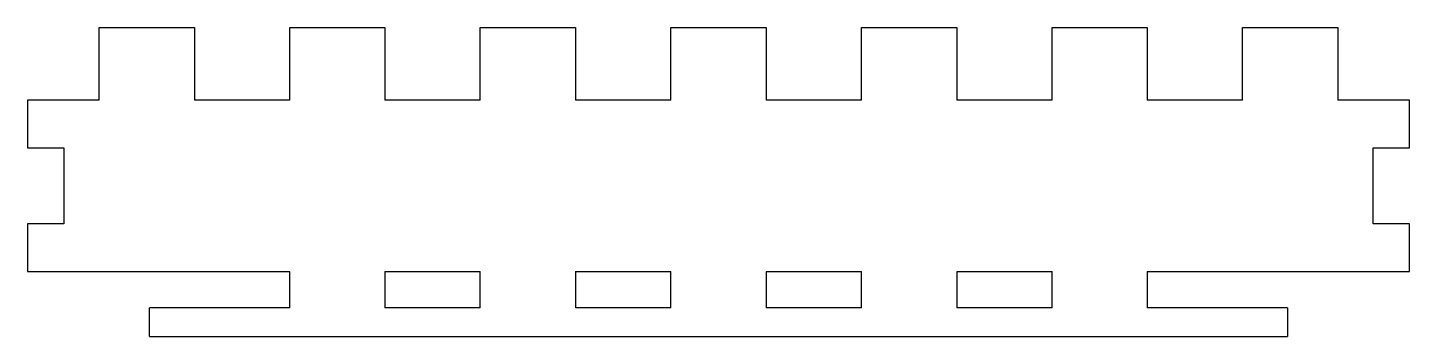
# Model space of a CAD drawing. Header units: millimetres. Extents: x 0 to 145, y -25 to 8.
import ezdxf

# ---------------------------------------------------------------- set-up
doc = ezdxf.new("R2010")
doc.units = ezdxf.units.MM

msp = doc.modelspace()

# ---------------------------------------------------------------- linework, layer by layer
at = {"color": 7, "linetype": 'Continuous', "lineweight": 25}
for p, q in [((7.5, 7.6), (17.5, 7.6)), ((7.5, 0), (7.5, 7.6)), ((17.5, 7.6), (17.5, 0)), ((27.5, 7.6), (37.5, 7.6)), ((27.5, 0), (27.5, 7.6)), ((37.5, 7.6), (37.5, 0)), ((47.5, 7.6), (57.5, 7.6)), ((47.5, 0), (47.5, 7.6)), ((57.5, 7.6), (57.5, 0)), ((67.5, 7.6), (77.5, 7.6)), ((67.5, 0), (67.5, 7.6)), ((77.5, 7.6), (77.5, 0)), ((87.5, 7.6), (97.5, 7.6)), ((87.5, 0), (87.5, 7.6)), ((97.5, 7.6), (97.5, 0)), ((107.5, 7.6), (117.5, 7.6)), ((107.5, 0), (107.5, 7.6)), ((117.5, 7.6), (117.5, 0)), ((127.5, 7.6), (137.5, 7.6)), ((127.5, 0), (127.5, 7.6)), ((137.5, 7.6), (137.5, 0)), ((7.5, 0), (0, 0)), ((0, 0), (0, -5)), ((27.5, 0), (17.5, 0)), ((47.5, 0), (37.5, 0)), ((67.5, 0), (57.5, 0)), ((87.5, 0), (77.5, 0)), ((107.5, 0), (97.5, 0)), ((127.5, 0), (117.5, 0)), ((145, 0), (137.5, 0)), ((145, -5), (145, 0)), ((0, -5), (3.8, -5)), ((3.8, -5), (3.8, -13)), ((141.2, -13), (141.2, -5)), ((141.2, -5), (145, -5)), ((3.8, -13), (0, -13)), ((0, -13), (0, -18)), ((145, -13), (141.2, -13)), ((145, -18), (145, -13)), ((0, -18), (27.5, -18)), ((27.5, -21.8), (27.5, -18)), ((37.5, -18), (37.5, -21.8)), ((37.5, -18), (47.5, -18)), ((47.5, -21.8), (47.5, -18)), ((57.5, -18), (57.5, -21.8)), ((57.5, -18), (67.5, -18)), ((67.5, -21.8), (67.5, -18)), ((77.5, -18), (77.5, -21.8)), ((77.5, -18), (87.5, -18)), ((87.5, -21.8), (87.5, -18)), ((97.5, -18), (97.5, -21.8)), ((97.5, -18), (107.5, -18)), ((107.5, -21.8), (107.5, -18)), ((117.5, -18), (117.5, -21.8)), ((117.5, -18), (145, -18)), ((27.5, -21.8), (12.8, -21.8)), ((12.8, -24.8), (12.8, -21.8)), ((47.5, -21.8), (37.5, -21.8)), ((67.5, -21.8), (57.5, -21.8)), ((87.5, -21.8), (77.5, -21.8)), ((107.5, -21.8), (97.5, -21.8)), ((132.2, -21.8), (117.5, -21.8)), ((132.2, -21.8), (132.2, -24.8)), ((12.8, -24.8), (132.2, -24.8))]:
    msp.add_line(p, q, dxfattribs=at)

doc.saveas('drawing.dxf')
